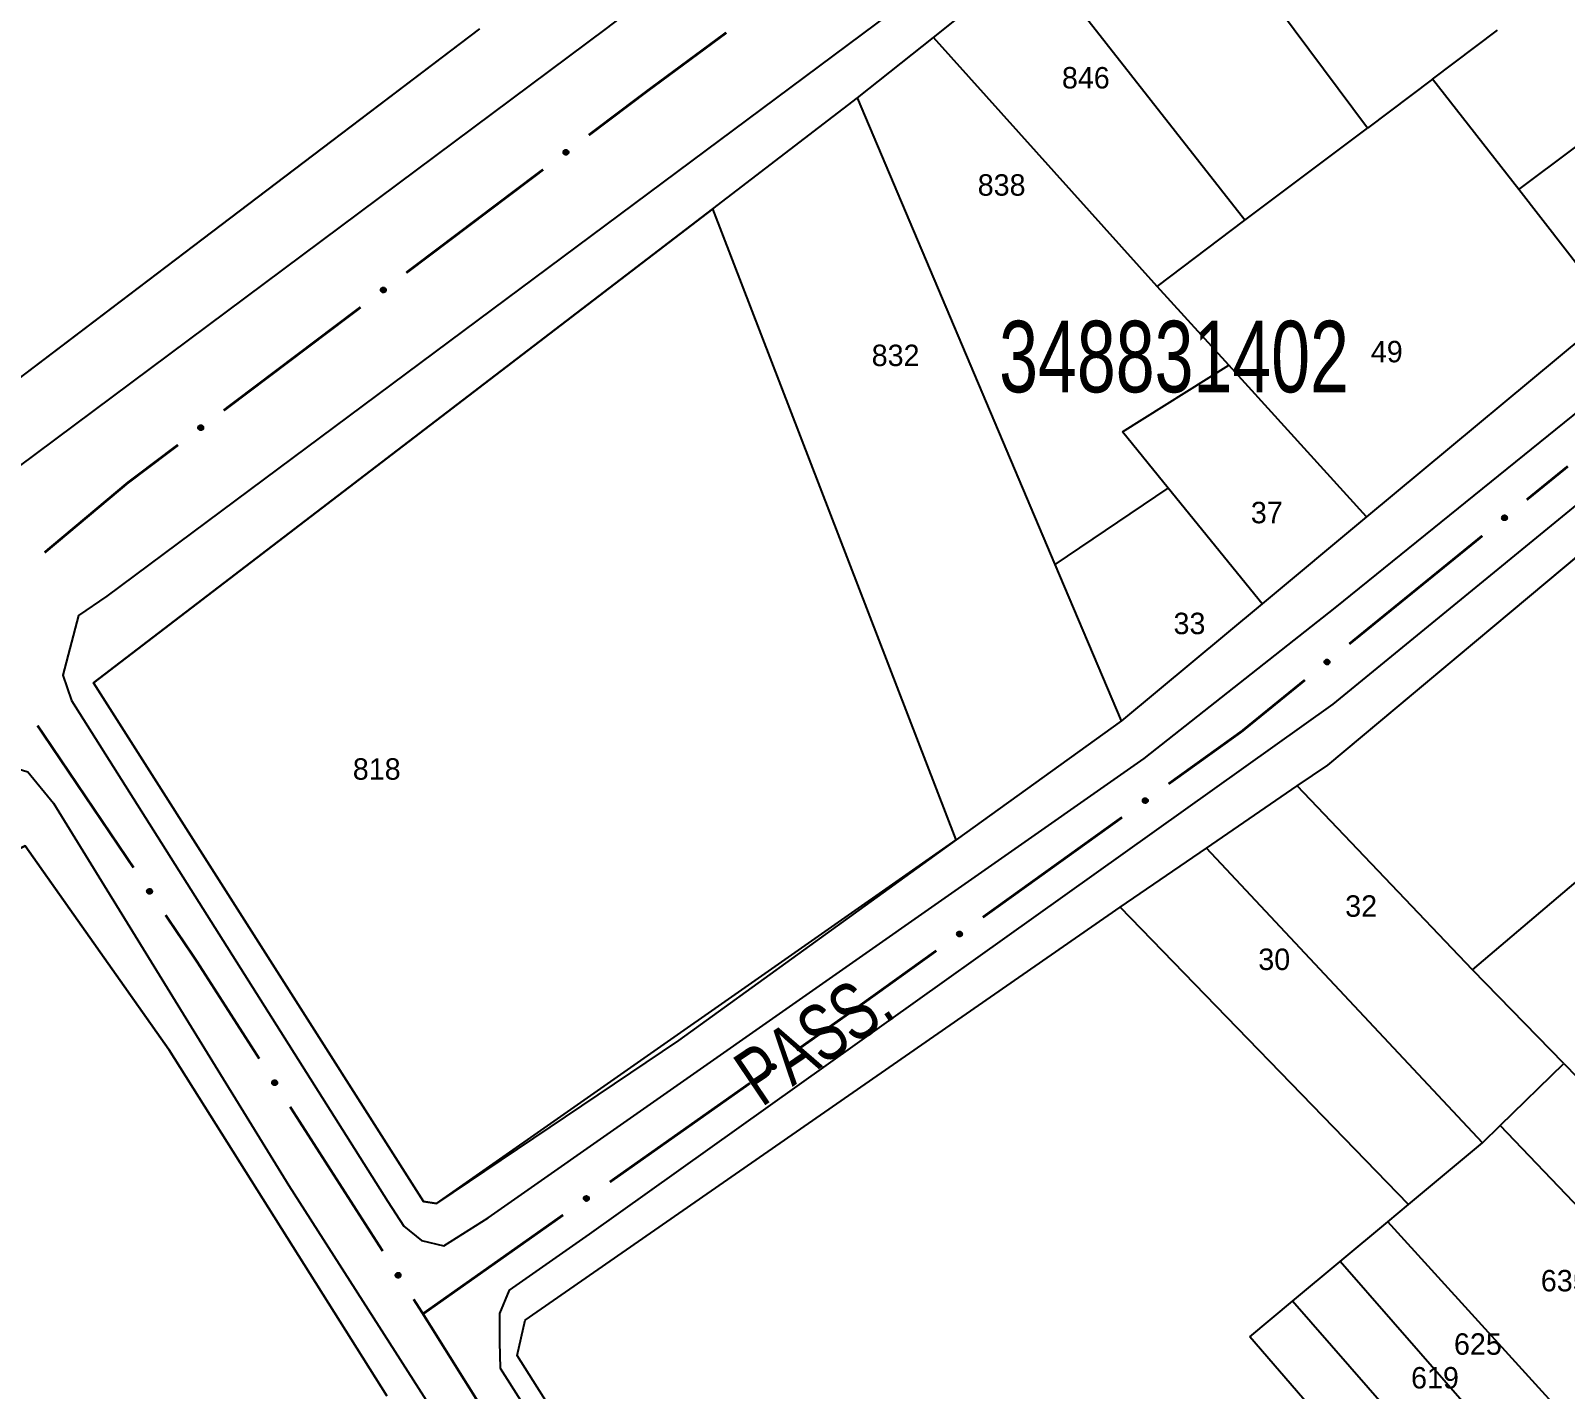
# Model space of a CAD drawing. Extents: x 200123 to 201542, y 4839549 to 4841240.
# Drawn here: x 200537.9 to 200645.3, y 4839982.2 to 4840077.3 of the extents above; entities that cross this region are included whole.
import ezdxf
from ezdxf.enums import TextEntityAlignment as Align

# ---------------------------------------------------------------- set-up
doc = ezdxf.new("R2010")
doc.units = 0
doc.header["$LTSCALE"] = 1.5
doc.header["$MEASUREMENT"] = 0
for name, color, linetype in [('CD_MALHA_LOTES', 7, 'CONTINUOUS'), ('CD_TXT_QUADRA', 2, 'CONTINUOUS'), ('RU-QUADRA', 210, 'CONTINUOUS'), ('SV-EIXO-RUA-PAV', 20, 'CONTINUOUS'), ('SV-RUA-PAVIM', 7, 'CONTINUOUS'), ('SV-TXT-RUA-PAV', 7, 'CONTINUOUS'), ('Th_NmrPort', 1, 'CONTINUOUS')]:
    doc.layers.add(name, color=color, linetype=linetype)
doc.styles.add('ARIAL', font='ARIAL.SHX')

msp = doc.modelspace()

# ---------------------------------------------------------------- linework, layer by layer
at = {"layer": 'CD_MALHA_LOTES', "linetype": 'Continuous', "flags": 128}
for points in [[(200569.31, 4840077.38), (200530.47, 4840047.92), (200493.45, 4840108.23), (200529.44, 4840138.53)], [(200631.42, 4840070.43), (200617.14, 4840089.62)], [(200642.01, 4840066.13), (200665.75, 4840083.93)], [(200601.06, 4840076.78), (200608.3, 4840082.57)], [(200622.86, 4840063.99), (200608.3, 4840082.57)], [(200635.97, 4840073.86), (200640.53, 4840077.3)], [(200595.74, 4840072.55), (200601.06, 4840076.78)], [(200616.71, 4840059.35), (200601.06, 4840076.78)], [(200635.97, 4840073.86), (200631.42, 4840070.43)], [(200642.01, 4840066.13), (200635.97, 4840073.86)], [(200585.62, 4840064.79), (200595.74, 4840072.55)], [(200609.58, 4840039.91), (200595.74, 4840072.55)], [(200622.86, 4840063.99), (200631.42, 4840070.43)], [(200626.52, 4840024.4), (200628.65, 4840025.86), (200668.49, 4840059.19), (200678.4, 4840067.48)], [(200648.65, 4840057.61), (200645.26, 4840061.96), (200642.01, 4840066.13)], [(200585.62, 4840064.79), (200542.3, 4840031.61)], [(200602.66, 4840020.62), (200585.62, 4840064.79)], [(200616.71, 4840059.35), (200622.86, 4840063.99)], [(200621.72, 4840053.85), (200616.71, 4840059.35)], [(200648.65, 4840057.61), (200631.37, 4840043.23)], [(200614.3, 4840049.18), (200621.72, 4840053.85)], [(200631.37, 4840043.23), (200621.72, 4840053.85)], [(200617.49, 4840045.24), (200614.3, 4840049.18)], [(200609.58, 4840039.91), (200617.49, 4840045.24)], [(200624.05, 4840037.15), (200617.49, 4840045.24)], [(200631.37, 4840043.23), (200624.05, 4840037.15)], [(200614.22, 4840028.97), (200609.58, 4840039.91)], [(200624.05, 4840037.15), (200614.22, 4840028.97)], [(200542.3, 4840031.61), (200565.39, 4839995.33), (200566.3, 4839995.19), (200602.66, 4840020.62)], [(200614.22, 4840028.97), (200602.66, 4840020.62)], [(200620.16, 4840020.05), (200626.52, 4840024.4)], [(200638.77, 4840011.53), (200626.52, 4840024.4)], [(200638.77, 4840011.53), (200652.66, 4840023.32)], [(200514.67, 4839953.86), (200500.31, 4839979.97), (200492.79, 4839995.36), (200493.48, 4839998.31), (200537.52, 4840020.2), (200547.57, 4840005.96), (200562.83, 4839981.72)], [(200614.13, 4840015.93), (200620.16, 4840020.05)], [(200639.47, 4839999.42), (200620.16, 4840020.05)], [(200589.16, 4839957.31), (200571.95, 4839984.54), (200572.5, 4839987.01), (200614.13, 4840015.93)], [(200634.31, 4839995.12), (200614.13, 4840015.93)], [(200645.16, 4840004.98), (200638.77, 4840011.53)], [(200640.72, 4840000.64), (200645.16, 4840004.98)], [(200645.16, 4840004.98), (200647.02, 4840003.08)], [(200639.47, 4839999.42), (200640.72, 4840000.64)], [(200662.75, 4839977.6), (200640.72, 4840000.64)], [(200634.31, 4839995.12), (200639.47, 4839999.42)], [(200632.86, 4839993.91), (200634.31, 4839995.12)], [(200629.52, 4839991.12), (200632.86, 4839993.91)], [(200655.16, 4839969.35), (200632.86, 4839993.91)], [(200626.18, 4839988.34), (200629.52, 4839991.12)], [(200651.77, 4839965.66), (200629.52, 4839991.12)], [(200623.21, 4839985.86), (200626.18, 4839988.34)], [(200648.8, 4839962.44), (200626.18, 4839988.34)], [(200646.03, 4839959.43), (200623.21, 4839985.86)]]:
    msp.add_lwpolyline(points, dxfattribs=at)
at = {"layer": 'RU-QUADRA', "linetype": 'Continuous', "flags": 128}
msp.add_lwpolyline([(200645.74, 4840111.51), (200647.13, 4840109.57), (200658, 4840094.6), (200665.75, 4840083.93), (200668.66, 4840079.92), (200671.23, 4840076.38), (200648.65, 4840057.61), (200631.37, 4840043.23), (200624.05, 4840037.15), (200614.22, 4840028.97), (200602.66, 4840020.62), (200583.23, 4840006.59), (200566.3, 4839995.19), (200565.39, 4839995.33), (200542.3, 4840031.61), (200585.62, 4840064.79), (200595.75, 4840072.55), (200601.06, 4840076.78), (200608.3, 4840082.57), (200617.14, 4840089.62), (200625.56, 4840096.33)], close=True, dxfattribs=at)
for points in [[(200569.31, 4840077.38), (200556.27, 4840067.49), (200530.47, 4840047.92), (200493.45, 4840108.23)], [(200589.16, 4839957.31), (200571.95, 4839984.54), (200572.5, 4839987.01), (200614.13, 4840015.93), (200620.16, 4840020.05), (200626.52, 4840024.4), (200628.65, 4840025.86), (200678.4, 4840067.48), (200688.74, 4840053.62), (200693.58, 4840047.13), (200698.37, 4840040.72), (200707.44, 4840028.56), (200707.28, 4840025.38), (200690.04, 4840006.11), (200686.05, 4840001.94), (200682.82, 4839998.58), (200679.97, 4839995.61), (200672.99, 4839988.34), (200670.16, 4839985.39), (200667.24, 4839982.35), (200662.75, 4839977.6)], [(200562.83, 4839981.72), (200547.57, 4840005.96), (200537.52, 4840020.2), (200493.48, 4839998.31), (200492.79, 4839995.36), (200500.31, 4839979.97)]]:
    msp.add_lwpolyline(points, dxfattribs=at)
at = {"layer": 'SV-EIXO-RUA-PAV', "const_width": 0.18}
for points in [[(200581.08, 4840073.06), (200586.573685, 4840077.117774)], [(200576.952427, 4840069.946456), (200580.944119, 4840072.957501)], [(200580.944119, 4840072.957501), (200581.08, 4840073.06)], [(200564.179013, 4840060.31111), (200573.759074, 4840067.53762)], [(200551.405598, 4840050.675765), (200560.985659, 4840057.902274)], [(200544.69, 4840045.61), (200548.212245, 4840048.266928)], [(200642.570336, 4840044.429169), (200644.898241, 4840046.321485)], [(200644.898241, 4840046.321485), (200645.45, 4840046.77)], [(200538.876278, 4840040.733645), (200544.239469, 4840045.23211)], [(200544.239469, 4840045.23211), (200544.69, 4840045.61)], [(200630.154842, 4840034.33682), (200639.466463, 4840041.906082)], [(200622.63, 4840028.22), (200627.050969, 4840031.813733)], [(200545.100305, 4840018.682997), (200538.38248, 4840028.626378)], [(200617.511051, 4840024.54309), (200622.384196, 4840028.043441)], [(200622.384196, 4840028.043441), (200622.63, 4840028.22)], [(200604.515998, 4840015.20882), (200614.262288, 4840022.209522)], [(200549.46, 4840012.23), (200547.33958, 4840015.368537)], [(200595.9, 4840009.02), (200601.267235, 4840012.875253)], [(200549.574637, 4840012.051299), (200549.46, 4840012.23)], [(200553.894238, 4840005.317723), (200549.574637, 4840012.051299)], [(200591.494869, 4840005.911174), (200595.580005, 4840008.79417)], [(200595.580005, 4840008.79417), (200595.9, 4840009.02)], [(200578.422434, 4839996.685587), (200588.22676, 4840003.604778)], [(200562.533441, 4839991.850571), (200556.054039, 4840001.950935)], [(200565.35, 4839987.46), (200575.154326, 4839994.37919)], [(200565.35, 4839987.46), (200564.693241, 4839988.483783)], [(200565.765949, 4839986.79583), (200565.35, 4839987.46)], [(200571.073672, 4839978.320685), (200565.765949, 4839986.79583)]]:
    msp.add_lwpolyline(points, dxfattribs=at)
at = {"layer": 'SV-EIXO-RUA-PAV'}
for points in [[(200575.174753, 4840068.743394), (200575.180849, 4840068.791921), (200575.196011, 4840068.832381), (200575.21837, 4840068.862487), (200575.245065, 4840068.883938), (200575.274847, 4840068.902809), (200575.309071, 4840068.915209), (200575.350104, 4840068.920559), (200575.398826, 4840068.914786), (200575.439253, 4840068.896529), (200575.469941, 4840068.876188), (200575.493913, 4840068.84964), (200575.51176, 4840068.820401), (200575.523465, 4840068.784426), (200575.52848, 4840068.742789), (200575.521489, 4840068.693938), (200575.506353, 4840068.654374), (200575.483961, 4840068.625822), (200575.457119, 4840068.601892), (200575.426484, 4840068.582991), (200575.392819, 4840068.571012), (200575.350888, 4840068.566038), (200575.302763, 4840068.573577), (200575.26313, 4840068.588223), (200575.234272, 4840068.610208), (200575.211307, 4840068.637164), (200575.192017, 4840068.666805), (200575.178119, 4840068.700689), (200575.174753, 4840068.743394)], [(200562.401339, 4840059.108048), (200562.407435, 4840059.156575), (200562.422597, 4840059.197035), (200562.444956, 4840059.227141), (200562.471651, 4840059.248593), (200562.501433, 4840059.267463), (200562.535656, 4840059.279864), (200562.57669, 4840059.285213), (200562.625412, 4840059.27944), (200562.665839, 4840059.261184), (200562.696527, 4840059.240842), (200562.720498, 4840059.214295), (200562.738345, 4840059.185056), (200562.750051, 4840059.14908), (200562.755066, 4840059.107444), (200562.748075, 4840059.058592), (200562.732938, 4840059.019028), (200562.710547, 4840058.990476), (200562.683705, 4840058.966546), (200562.653069, 4840058.947645), (200562.619404, 4840058.935666), (200562.577474, 4840058.930692), (200562.529349, 4840058.938231), (200562.489716, 4840058.952878), (200562.460857, 4840058.974862), (200562.437893, 4840059.001819), (200562.418603, 4840059.031459), (200562.404705, 4840059.065343), (200562.401339, 4840059.108048)], [(200549.627924, 4840049.472702), (200549.63402, 4840049.521229), (200549.649183, 4840049.561689), (200549.671541, 4840049.591795), (200549.698236, 4840049.613247), (200549.728018, 4840049.632118), (200549.762242, 4840049.644518), (200549.803275, 4840049.649868), (200549.851998, 4840049.644094), (200549.892424, 4840049.625838), (200549.923113, 4840049.605497), (200549.947084, 4840049.578949), (200549.964931, 4840049.54971), (200549.976636, 4840049.513734), (200549.981651, 4840049.472098), (200549.97466, 4840049.423247), (200549.959524, 4840049.383683), (200549.937133, 4840049.355131), (200549.910291, 4840049.3312), (200549.879655, 4840049.3123), (200549.84599, 4840049.30032), (200549.804059, 4840049.295347), (200549.755934, 4840049.302886), (200549.716302, 4840049.317532), (200549.687443, 4840049.339516), (200549.664478, 4840049.366473), (200549.645188, 4840049.396114), (200549.631291, 4840049.429997), (200549.627924, 4840049.472702)], [(200640.837472, 4840043.162415), (200640.841804, 4840043.211131), (200640.855488, 4840043.252115), (200640.876741, 4840043.283012), (200640.90264, 4840043.305418), (200640.931717, 4840043.325356), (200640.965469, 4840043.33899), (200641.006281, 4840043.345824), (200641.055181, 4840043.341822), (200641.096243, 4840043.325044), (200641.127649, 4840043.30583), (200641.152568, 4840043.280169), (200641.171464, 4840043.251597), (200641.184466, 4840043.216069), (200641.190988, 4840043.174642), (200641.185774, 4840043.125569), (200641.172083, 4840043.085482), (200641.150742, 4840043.056137), (200641.124786, 4840043.031249), (200641.094855, 4840043.011249), (200641.061647, 4840042.998057), (200641.019925, 4840042.991565), (200640.971558, 4840042.997353), (200640.93142, 4840043.010553), (200640.901783, 4840043.031476), (200640.877855, 4840043.057581), (200640.857503, 4840043.086503), (200640.842385, 4840043.11986), (200640.837472, 4840043.162415)], [(200628.421979, 4840033.070066), (200628.42631, 4840033.118782), (200628.439995, 4840033.159765), (200628.461247, 4840033.190662), (200628.487146, 4840033.213068), (200628.516224, 4840033.233007), (200628.549975, 4840033.246641), (200628.590788, 4840033.253475), (200628.639687, 4840033.249473), (200628.680749, 4840033.232695), (200628.712155, 4840033.21348), (200628.737074, 4840033.18782), (200628.75597, 4840033.159247), (200628.768973, 4840033.12372), (200628.775495, 4840033.082293), (200628.77028, 4840033.03322), (200628.756589, 4840032.993133), (200628.735248, 4840032.963788), (200628.709292, 4840032.938899), (200628.679362, 4840032.9189), (200628.646153, 4840032.905707), (200628.604431, 4840032.899216), (200628.556064, 4840032.905004), (200628.515926, 4840032.918203), (200628.486289, 4840032.939126), (200628.462362, 4840032.965232), (200628.442009, 4840032.994154), (200628.426891, 4840033.027511), (200628.421979, 4840033.070066)], [(200615.705754, 4840023.38189), (200615.712982, 4840023.430262), (200615.729085, 4840023.470357), (200615.752141, 4840023.499932), (200615.77933, 4840023.520754), (200615.809545, 4840023.538924), (200615.844049, 4840023.550521), (200615.885196, 4840023.55491), (200615.93377, 4840023.548), (200615.973759, 4840023.528804), (200616.003964, 4840023.507752), (200616.027308, 4840023.480651), (200616.044467, 4840023.451003), (200616.055329, 4840023.414764), (200616.05937, 4840023.373022), (200616.051239, 4840023.324347), (200616.035182, 4840023.285147), (200616.01213, 4840023.257126), (200615.984737, 4840023.23383), (200615.953667, 4840023.21565), (200615.919732, 4840023.204461), (200615.877697, 4840023.200468), (200615.829761, 4840023.209129), (200615.790481, 4840023.224698), (200615.762144, 4840023.24735), (200615.739815, 4840023.274836), (200615.721223, 4840023.304919), (200615.708121, 4840023.339119), (200615.705754, 4840023.38189)], [(200546.209163, 4840016.845086), (200546.16102, 4840016.853701), (200546.121404, 4840016.870949), (200546.092503, 4840016.894846), (200546.072471, 4840016.922621), (200546.055177, 4840016.953346), (200546.044575, 4840016.988169), (200546.04137, 4840017.029425), (200546.049672, 4840017.07778), (200546.070009, 4840017.117201), (200546.091921, 4840017.146789), (200546.119681, 4840017.169345), (200546.14981, 4840017.185645), (200546.186346, 4840017.195462), (200546.228187, 4840017.198302), (200546.276608, 4840017.188776), (200546.31533, 4840017.1716), (200546.342678, 4840017.147752), (200546.365178, 4840017.119701), (200546.382457, 4840017.088122), (200546.392667, 4840017.053879), (200546.395451, 4840017.011746), (200546.385416, 4840016.964079), (200546.368725, 4840016.925263), (200546.345268, 4840016.897588), (200546.317152, 4840016.876058), (200546.286547, 4840016.858338), (200546.251986, 4840016.846224), (200546.209163, 4840016.845086)], [(200602.7107, 4840014.047621), (200602.717928, 4840014.095992), (200602.734032, 4840014.136087), (200602.757088, 4840014.165662), (200602.784277, 4840014.186485), (200602.814491, 4840014.204654), (200602.848996, 4840014.216252), (200602.890143, 4840014.220641), (200602.938717, 4840014.213731), (200602.978706, 4840014.194535), (200603.00891, 4840014.173482), (200603.032255, 4840014.146381), (200603.049414, 4840014.116734), (200603.060276, 4840014.080494), (200603.064317, 4840014.038752), (200603.056186, 4840013.990077), (200603.040129, 4840013.950878), (200603.017077, 4840013.922857), (200602.989683, 4840013.89956), (200602.958614, 4840013.88138), (200602.924678, 4840013.870191), (200602.882643, 4840013.866198), (200602.834708, 4840013.874859), (200602.795428, 4840013.890428), (200602.767091, 4840013.913081), (200602.744762, 4840013.940566), (200602.72617, 4840013.97065), (200602.713068, 4840014.004849), (200602.7107, 4840014.047621)], [(200589.679951, 4840004.765069), (200589.687582, 4840004.813378), (200589.70402, 4840004.853337), (200589.727322, 4840004.882719), (200589.754683, 4840004.903314), (200589.785048, 4840004.921231), (200589.819648, 4840004.93254), (200589.86083, 4840004.936586), (200589.909345, 4840004.929271), (200589.949172, 4840004.909743), (200589.979201, 4840004.888439), (200590.002318, 4840004.861145), (200590.019229, 4840004.831355), (200590.029789, 4840004.795026), (200590.033481, 4840004.753252), (200590.024945, 4840004.704646), (200590.008562, 4840004.665582), (200589.985277, 4840004.637754), (200589.95769, 4840004.614687), (200589.92647, 4840004.596767), (200589.892443, 4840004.585861), (200589.850376, 4840004.582219), (200589.802514, 4840004.591279), (200589.763365, 4840004.607175), (200589.735218, 4840004.630063), (200589.713119, 4840004.657734), (200589.694779, 4840004.687971), (200589.681962, 4840004.722279), (200589.679951, 4840004.765069)], [(200554.959064, 4840003.453956), (200554.911139, 4840003.463713), (200554.871945, 4840003.481899), (200554.843621, 4840003.506476), (200554.824255, 4840003.534721), (200554.807696, 4840003.565847), (200554.797926, 4840003.600913), (200554.795703, 4840003.642234), (200554.805154, 4840003.690378), (200554.826422, 4840003.729304), (200554.849032, 4840003.758362), (200554.87732, 4840003.780252), (200554.907828, 4840003.795831), (200554.944588, 4840003.804775), (200554.986485, 4840003.806619), (200555.034665, 4840003.795944), (200555.072968, 4840003.777852), (200555.09974, 4840003.75336), (200555.121567, 4840003.724781), (200555.13809, 4840003.692801), (200555.147483, 4840003.658324), (200555.149263, 4840003.616138), (200555.138097, 4840003.568723), (200555.120488, 4840003.530314), (200555.096379, 4840003.503205), (200555.067759, 4840003.482351), (200555.036741, 4840003.465363), (200555.001901, 4840003.454074), (200554.959064, 4840003.453956)], [(200576.607517, 4839995.539481), (200576.615148, 4839995.587791), (200576.631585, 4839995.62775), (200576.654887, 4839995.657132), (200576.682249, 4839995.677727), (200576.712614, 4839995.695644), (200576.747213, 4839995.706953), (200576.788396, 4839995.710999), (200576.83691, 4839995.703684), (200576.876738, 4839995.684156), (200576.906766, 4839995.662852), (200576.929884, 4839995.635557), (200576.946795, 4839995.605768), (200576.957354, 4839995.569439), (200576.961047, 4839995.527664), (200576.952511, 4839995.479059), (200576.936128, 4839995.439995), (200576.912843, 4839995.412167), (200576.885256, 4839995.3891), (200576.854036, 4839995.371179), (200576.820008, 4839995.360274), (200576.777941, 4839995.356631), (200576.730079, 4839995.365692), (200576.690931, 4839995.381588), (200576.662783, 4839995.404476), (200576.640685, 4839995.432147), (200576.622344, 4839995.462384), (200576.609528, 4839995.496691), (200576.607517, 4839995.539481)], [(200563.598267, 4839989.986804), (200563.550342, 4839989.996561), (200563.511147, 4839990.014747), (200563.482823, 4839990.039324), (200563.463457, 4839990.067569), (200563.446899, 4839990.098695), (200563.437129, 4839990.133761), (200563.434905, 4839990.175082), (200563.444356, 4839990.223226), (200563.465625, 4839990.262152), (200563.488234, 4839990.29121), (200563.516523, 4839990.3131), (200563.547031, 4839990.328679), (200563.58379, 4839990.337623), (200563.625687, 4839990.339467), (200563.673868, 4839990.328792), (200563.71217, 4839990.3107), (200563.738943, 4839990.286208), (200563.760769, 4839990.257629), (200563.777293, 4839990.225649), (200563.786685, 4839990.191172), (200563.788466, 4839990.148986), (200563.7773, 4839990.101571), (200563.759691, 4839990.063163), (200563.735582, 4839990.036053), (200563.706962, 4839990.015199), (200563.675944, 4839989.998211), (200563.641104, 4839989.986923), (200563.598267, 4839989.986804)]]:
    msp.add_lwpolyline(points, close=True, dxfattribs=at)
for points in [[(200575.174753, 4840068.743394), (200575.350104, 4840068.920559)], [(200575.178119, 4840068.700689), (200575.398826, 4840068.914786)], [(200575.17819, 4840068.721112), (200575.372785, 4840068.914048)], [(200575.179148, 4840068.769692), (200575.323937, 4840068.913094)], [(200575.180849, 4840068.791921), (200575.309071, 4840068.915209)], [(200575.188929, 4840068.686482), (200575.415115, 4840068.903249)], [(200575.189393, 4840068.815022), (200575.285486, 4840068.902891)], [(200575.192017, 4840068.666805), (200575.439253, 4840068.896529)], [(200575.196011, 4840068.832381), (200575.274847, 4840068.902809)], [(200575.204026, 4840068.65514), (200575.449552, 4840068.884786)], [(200575.211307, 4840068.637164), (200575.469941, 4840068.876188)], [(200575.225123, 4840068.624906), (200575.482097, 4840068.859769)], [(200575.234272, 4840068.610208), (200575.493913, 4840068.84964)], [(200575.251935, 4840068.600691), (200575.500729, 4840068.832803)], [(200575.26313, 4840068.588223), (200575.51176, 4840068.820401)], [(200575.285283, 4840068.581407), (200575.514468, 4840068.798728)], [(200575.302763, 4840068.573577), (200575.523465, 4840068.784426)], [(200575.32897, 4840068.573341), (200575.52385, 4840068.761366)], [(200575.350888, 4840068.566038), (200575.52848, 4840068.742789)], [(200575.374817, 4840068.57374), (200575.519071, 4840068.713321)], [(200575.392819, 4840068.571012), (200575.521489, 4840068.693938)], [(200575.412733, 4840068.580122), (200575.509093, 4840068.669901)], [(200575.426484, 4840068.582991), (200575.506353, 4840068.654374)], [(200562.401339, 4840059.108048), (200562.57669, 4840059.285213)], [(200562.404705, 4840059.065343), (200562.625412, 4840059.27944)], [(200562.404776, 4840059.085766), (200562.59937, 4840059.278702)], [(200562.405733, 4840059.134346), (200562.550523, 4840059.277749)], [(200562.407435, 4840059.156575), (200562.535656, 4840059.279864)], [(200562.415515, 4840059.051137), (200562.6417, 4840059.267903)], [(200562.415978, 4840059.179677), (200562.512071, 4840059.267545)], [(200562.418603, 4840059.031459), (200562.665839, 4840059.261184)], [(200562.422597, 4840059.197035), (200562.501433, 4840059.267463)], [(200562.430612, 4840059.019794), (200562.676137, 4840059.249441)], [(200562.437893, 4840059.001819), (200562.696527, 4840059.240842)], [(200562.451709, 4840058.98956), (200562.708682, 4840059.224423)], [(200562.460857, 4840058.974862), (200562.720498, 4840059.214295)], [(200562.47852, 4840058.965346), (200562.727315, 4840059.197457)], [(200562.489716, 4840058.952878), (200562.738345, 4840059.185056)], [(200562.511868, 4840058.946062), (200562.741054, 4840059.163382)], [(200562.529349, 4840058.938231), (200562.750051, 4840059.14908)], [(200562.555555, 4840058.937995), (200562.750436, 4840059.12602)], [(200562.577474, 4840058.930692), (200562.755066, 4840059.107444)], [(200562.601402, 4840058.938395), (200562.745657, 4840059.077975)], [(200562.619404, 4840058.935666), (200562.748075, 4840059.058592)], [(200562.639319, 4840058.944777), (200562.735679, 4840059.034556)], [(200562.653069, 4840058.947645), (200562.732938, 4840059.019028)], [(200549.627924, 4840049.472702), (200549.803275, 4840049.649868)], [(200549.631291, 4840049.429997), (200549.851998, 4840049.644094)], [(200549.631362, 4840049.450421), (200549.825956, 4840049.643357)], [(200549.632319, 4840049.499), (200549.777108, 4840049.642403)], [(200549.63402, 4840049.521229), (200549.762242, 4840049.644518)], [(200549.642101, 4840049.415791), (200549.868286, 4840049.632558)], [(200549.642564, 4840049.544331), (200549.738657, 4840049.632199)], [(200549.645188, 4840049.396114), (200549.892424, 4840049.625838)], [(200549.649183, 4840049.561689), (200549.728018, 4840049.632118)], [(200549.657197, 4840049.384449), (200549.902723, 4840049.614095)], [(200549.664478, 4840049.366473), (200549.923113, 4840049.605497)], [(200549.678294, 4840049.354215), (200549.935268, 4840049.589078)], [(200549.687443, 4840049.339516), (200549.947084, 4840049.578949)], [(200549.705106, 4840049.33), (200549.9539, 4840049.562112)], [(200549.716302, 4840049.317532), (200549.964931, 4840049.54971)], [(200549.738454, 4840049.310716), (200549.96764, 4840049.528037)], [(200549.755934, 4840049.302886), (200549.976636, 4840049.513734)], [(200549.782141, 4840049.30265), (200549.977022, 4840049.490674)], [(200549.804059, 4840049.295347), (200549.981651, 4840049.472098)], [(200549.827988, 4840049.303049), (200549.972242, 4840049.44263)], [(200549.84599, 4840049.30032), (200549.97466, 4840049.423247)], [(200549.865904, 4840049.309431), (200549.962265, 4840049.39921)], [(200549.879655, 4840049.3123), (200549.959524, 4840049.383683)], [(200640.837472, 4840043.162415), (200641.006281, 4840043.345824)], [(200640.84091, 4840043.188855), (200640.980402, 4840043.337415)], [(200640.841715, 4840043.140272), (200641.029183, 4840043.340141)], [(200640.841804, 4840043.211131), (200640.965469, 4840043.33899)], [(200640.842385, 4840043.11986), (200641.055181, 4840043.341822)], [(200640.849504, 4840043.234527), (200640.942346, 4840043.325824)], [(200640.853704, 4840043.106055), (200641.071877, 4840043.330884)], [(200640.855488, 4840043.252115), (200640.931717, 4840043.325356)], [(200640.857503, 4840043.086503), (200641.096243, 4840043.325044)], [(200640.869927, 4840043.075281), (200641.106961, 4840043.313683)], [(200640.877855, 4840043.057581), (200641.127649, 4840043.30583)], [(200640.892107, 4840043.045832), (200641.140392, 4840043.289863)], [(200640.901783, 4840043.031476), (200641.152568, 4840043.280169)], [(200640.91978, 4840043.022606), (200641.15999, 4840043.26359)], [(200640.93142, 4840043.010553), (200641.171464, 4840043.251597)], [(200640.953805, 4840043.004545), (200641.174957, 4840043.230036)], [(200640.971558, 4840042.997353), (200641.184466, 4840043.216069)], [(200640.997756, 4840042.998068), (200641.185688, 4840043.193038)], [(200641.019925, 4840042.991565), (200641.190988, 4840043.174642)], [(200641.043558, 4840043.000131), (200641.182654, 4840043.144852)], [(200641.061647, 4840042.998057), (200641.185774, 4840043.125569)], [(200641.081218, 4840043.007883), (200641.174258, 4840043.101099)], [(200641.094855, 4840043.011249), (200641.172083, 4840043.085482)], [(200628.421979, 4840033.070066), (200628.590788, 4840033.253475)], [(200628.425416, 4840033.096506), (200628.564908, 4840033.245066)], [(200628.426222, 4840033.047923), (200628.613689, 4840033.247791)], [(200628.42631, 4840033.118782), (200628.549975, 4840033.246641)], [(200628.426891, 4840033.027511), (200628.639687, 4840033.249473)], [(200628.43401, 4840033.142178), (200628.526852, 4840033.233474)], [(200628.43821, 4840033.013706), (200628.656383, 4840033.238535)], [(200628.439995, 4840033.159765), (200628.516224, 4840033.233007)], [(200628.442009, 4840032.994154), (200628.680749, 4840033.232695)], [(200628.454433, 4840032.982932), (200628.691467, 4840033.221334)], [(200628.462362, 4840032.965232), (200628.712155, 4840033.21348)], [(200628.476613, 4840032.953483), (200628.724898, 4840033.197513)], [(200628.486289, 4840032.939126), (200628.737074, 4840033.18782)], [(200628.504286, 4840032.930257), (200628.744496, 4840033.171241)], [(200628.515926, 4840032.918203), (200628.75597, 4840033.159247)], [(200628.538311, 4840032.912195), (200628.759463, 4840033.137686)], [(200628.556064, 4840032.905004), (200628.768973, 4840033.12372)], [(200628.582262, 4840032.905719), (200628.770194, 4840033.100689)], [(200628.604431, 4840032.899216), (200628.775495, 4840033.082293)], [(200628.628065, 4840032.907781), (200628.767161, 4840033.052503)], [(200628.646153, 4840032.905707), (200628.77028, 4840033.03322)], [(200628.665724, 4840032.915534), (200628.758765, 4840033.00875)], [(200628.679362, 4840032.9189), (200628.756589, 4840032.993133)], [(200615.705754, 4840023.38189), (200615.885196, 4840023.55491)], [(200615.708121, 4840023.339119), (200615.93377, 4840023.548)], [(200615.708669, 4840023.359534), (200615.907718, 4840023.547871)], [(200615.710761, 4840023.408079), (200615.858862, 4840023.548059)], [(200615.712982, 4840023.430262), (200615.844049, 4840023.550521)], [(200615.718596, 4840023.324664), (200615.949784, 4840023.536086)], [(200615.721223, 4840023.304919), (200615.973759, 4840023.528804)], [(200615.722063, 4840023.453158), (200615.820182, 4840023.538757)], [(200615.729085, 4840023.470357), (200615.809545, 4840023.538924)], [(200615.732956, 4840023.292977), (200615.983781, 4840023.516824)], [(200615.739815, 4840023.274836), (200616.003964, 4840023.507752)], [(200615.753341, 4840023.262258), (200616.015732, 4840023.491053)], [(200615.762144, 4840023.24735), (200616.027308, 4840023.480651)], [(200615.77958, 4840023.237424), (200616.033729, 4840023.463659)], [(200615.790481, 4840023.224698), (200616.044467, 4840023.451003)], [(200615.812468, 4840023.217366), (200616.046669, 4840023.429272)], [(200615.829761, 4840023.209129), (200616.055329, 4840023.414764)], [(200615.855955, 4840023.208281), (200616.055175, 4840023.391701)], [(200615.877697, 4840023.200468), (200616.05937, 4840023.373022)], [(200615.901799, 4840023.207609), (200616.049275, 4840023.343781)], [(200615.919732, 4840023.204461), (200616.051239, 4840023.324347)], [(200615.939854, 4840023.213103), (200616.038285, 4840023.300607)], [(200615.953667, 4840023.21565), (200616.035182, 4840023.285147)], [(200546.209163, 4840016.845086), (200546.04137, 4840017.029425)], [(200546.16102, 4840016.853701), (200546.044575, 4840016.988169)], [(200546.18313, 4840016.850844), (200546.047462, 4840017.002905)], [(200546.231594, 4840016.847358), (200546.049053, 4840017.051736)], [(200546.251986, 4840016.846224), (200546.049672, 4840017.07778)], [(200546.121404, 4840016.870949), (200546.055177, 4840016.953346)], [(200546.138394, 4840016.863436), (200546.055649, 4840016.963974)], [(200546.266736, 4840016.85628), (200546.062042, 4840017.093446)], [(200546.286547, 4840016.858338), (200546.070009, 4840017.117201)], [(200546.298822, 4840016.869723), (200546.082272, 4840017.126875)], [(200546.317152, 4840016.876058), (200546.091921, 4840017.146789)], [(200546.330113, 4840016.889218), (200546.108951, 4840017.158073)], [(200546.345268, 4840016.897588), (200546.119681, 4840017.169345)], [(200546.355691, 4840016.914732), (200546.13685, 4840017.175276)], [(200546.368725, 4840016.925263), (200546.14981, 4840017.185645)], [(200546.376686, 4840016.94703), (200546.171595, 4840017.187222)], [(200546.385416, 4840016.964079), (200546.186346, 4840017.195462)], [(200546.387016, 4840016.990238), (200546.209395, 4840017.194646)], [(200546.395451, 4840017.011746), (200546.228187, 4840017.198302)], [(200546.389005, 4840017.036044), (200546.257125, 4840017.187371)], [(200546.392667, 4840017.053879), (200546.276608, 4840017.188776)], [(200546.384606, 4840017.074241), (200546.299966, 4840017.175146)], [(200546.382457, 4840017.088122), (200546.31533, 4840017.1716)], [(200602.7107, 4840014.047621), (200602.890143, 4840014.220641)], [(200602.713068, 4840014.004849), (200602.938717, 4840014.213731)], [(200602.713616, 4840014.025265), (200602.912665, 4840014.213602)], [(200602.715708, 4840014.073809), (200602.863808, 4840014.21379)], [(200602.717928, 4840014.095992), (200602.848996, 4840014.216252)], [(200602.723543, 4840013.990394), (200602.954731, 4840014.201817)], [(200602.72617, 4840013.97065), (200602.978706, 4840014.194535)], [(200602.727009, 4840014.118888), (200602.825129, 4840014.204487)], [(200602.734032, 4840014.136087), (200602.814491, 4840014.204654)], [(200602.737903, 4840013.958707), (200602.988727, 4840014.182555)], [(200602.744762, 4840013.940566), (200603.00891, 4840014.173482)], [(200602.758288, 4840013.927989), (200603.020679, 4840014.156784)], [(200602.767091, 4840013.913081), (200603.032255, 4840014.146381)], [(200602.784527, 4840013.903154), (200603.038676, 4840014.12939)], [(200602.795428, 4840013.890428), (200603.049414, 4840014.116734)], [(200602.817415, 4840013.883096), (200603.051616, 4840014.095003)], [(200602.834708, 4840013.874859), (200603.060276, 4840014.080494)], [(200602.860902, 4840013.874011), (200603.060122, 4840014.057432)], [(200602.882643, 4840013.866198), (200603.064317, 4840014.038752)], [(200602.906745, 4840013.87334), (200603.054221, 4840014.009512)], [(200602.924678, 4840013.870191), (200603.056186, 4840013.990077)], [(200602.9448, 4840013.878834), (200603.043232, 4840013.966337)], [(200602.958614, 4840013.88138), (200603.040129, 4840013.950878)], [(200589.679951, 4840004.765069), (200589.86083, 4840004.936586)], [(200589.681962, 4840004.722279), (200589.909345, 4840004.929271)], [(200589.68268, 4840004.742689), (200589.883293, 4840004.92936)], [(200589.685177, 4840004.791214), (200589.83444, 4840004.929955)], [(200589.687582, 4840004.813378), (200589.819648, 4840004.93254)], [(200589.692316, 4840004.707737), (200589.925259, 4840004.917224)], [(200589.694779, 4840004.687971), (200589.949172, 4840004.909743)], [(200589.696854, 4840004.836197), (200589.795684, 4840004.920975)], [(200589.70402, 4840004.853337), (200589.785048, 4840004.921231)], [(200589.706412, 4840004.675932), (200589.959094, 4840004.897679)], [(200589.713119, 4840004.657734), (200589.979201, 4840004.888439)], [(200589.72654, 4840004.645044), (200589.990829, 4840004.871643)], [(200589.735218, 4840004.630063), (200590.002318, 4840004.861145)], [(200589.75257, 4840004.619992), (200590.008597, 4840004.8441)], [(200589.763365, 4840004.607175), (200590.019229, 4840004.831355)], [(200589.78529, 4840004.59966), (200590.02125, 4840004.809606)], [(200589.802514, 4840004.591279), (200590.029789, 4840004.795026)], [(200589.8287, 4840004.590213), (200590.029443, 4840004.771965)], [(200589.850376, 4840004.582219), (200590.033481, 4840004.753252)], [(200589.874536, 4840004.589159), (200590.023143, 4840004.724096)], [(200589.892443, 4840004.585861), (200590.024945, 4840004.704646)], [(200589.912636, 4840004.594335), (200590.011794, 4840004.681015)], [(200589.92647, 4840004.596767), (200590.008562, 4840004.665582)], [(200554.959064, 4840003.453956), (200554.795703, 4840003.642234)], [(200554.911139, 4840003.463713), (200554.797926, 4840003.600913)], [(200554.933175, 4840003.460331), (200554.801162, 4840003.615576)], [(200554.981543, 4840003.455694), (200554.803915, 4840003.664355)], [(200555.001901, 4840003.454074), (200554.805154, 4840003.690378)], [(200554.871945, 4840003.481899), (200554.807696, 4840003.565847)], [(200554.888752, 4840003.473984), (200554.808422, 4840003.576462)], [(200555.016886, 4840003.463777), (200554.817892, 4840003.705745)], [(200555.036741, 4840003.465363), (200554.826422, 4840003.729304)], [(200555.049283, 4840003.476453), (200554.838912, 4840003.738683)], [(200555.067759, 4840003.482351), (200554.849032, 4840003.758362)], [(200555.08103, 4840003.495198), (200554.866325, 4840003.769238)], [(200555.096379, 4840003.503205), (200554.87732, 4840003.780252)], [(200555.107207, 4840003.520096), (200554.894626, 4840003.785772)], [(200555.120488, 4840003.530314), (200554.907828, 4840003.795831)], [(200555.128964, 4840003.551886), (200554.929645, 4840003.796888)], [(200555.138097, 4840003.568723), (200554.944588, 4840003.804775)], [(200555.140319, 4840003.594836), (200554.967611, 4840003.803411)], [(200555.149263, 4840003.616138), (200554.986485, 4840003.806619)], [(200555.143397, 4840003.640581), (200555.015155, 4840003.795003)], [(200555.147483, 4840003.658324), (200555.034665, 4840003.795944)], [(200555.139908, 4840003.678872), (200555.057693, 4840003.781762)], [(200555.13809, 4840003.692801), (200555.072968, 4840003.777852)], [(200576.607517, 4839995.539481), (200576.788396, 4839995.710999)], [(200576.609528, 4839995.496691), (200576.83691, 4839995.703684)], [(200576.610246, 4839995.517102), (200576.810858, 4839995.703773)], [(200576.612743, 4839995.565627), (200576.762005, 4839995.704368)], [(200576.615148, 4839995.587791), (200576.747213, 4839995.706953)], [(200576.619882, 4839995.48215), (200576.852825, 4839995.691637)], [(200576.622344, 4839995.462384), (200576.876738, 4839995.684156)], [(200576.62442, 4839995.61061), (200576.72325, 4839995.695388)], [(200576.631585, 4839995.62775), (200576.712614, 4839995.695644)], [(200576.633977, 4839995.450344), (200576.88666, 4839995.672092)], [(200576.640685, 4839995.432147), (200576.906766, 4839995.662852)], [(200576.654105, 4839995.419457), (200576.918395, 4839995.646056)], [(200576.662783, 4839995.404476), (200576.929884, 4839995.635557)], [(200576.680136, 4839995.394404), (200576.936163, 4839995.618513)], [(200576.690931, 4839995.381588), (200576.946795, 4839995.605768)], [(200576.712856, 4839995.374073), (200576.948815, 4839995.584019)], [(200576.730079, 4839995.365692), (200576.957354, 4839995.569439)], [(200576.756265, 4839995.364626), (200576.957008, 4839995.546378)], [(200576.777941, 4839995.356631), (200576.961047, 4839995.527664)], [(200576.802102, 4839995.363572), (200576.950708, 4839995.498509)], [(200576.820008, 4839995.360274), (200576.952511, 4839995.479059)], [(200576.840201, 4839995.368748), (200576.939359, 4839995.455428)], [(200576.854036, 4839995.371179), (200576.936128, 4839995.439995)], [(200563.598267, 4839989.986804), (200563.434905, 4839990.175082)], [(200563.550342, 4839989.996561), (200563.437129, 4839990.133761)], [(200563.572378, 4839989.993179), (200563.440365, 4839990.148424)], [(200563.620745, 4839989.988542), (200563.443117, 4839990.197203)], [(200563.641104, 4839989.986923), (200563.444356, 4839990.223226)], [(200563.527954, 4839990.006832), (200563.447624, 4839990.10931)], [(200563.656089, 4839989.996625), (200563.457094, 4839990.238593)], [(200563.675944, 4839989.998211), (200563.465625, 4839990.262152)], [(200563.688486, 4839990.009301), (200563.478115, 4839990.271531)], [(200563.706962, 4839990.015199), (200563.488234, 4839990.29121)], [(200563.720232, 4839990.028046), (200563.505527, 4839990.302086)], [(200563.735582, 4839990.036053), (200563.516523, 4839990.3131)], [(200563.74641, 4839990.052944), (200563.533828, 4839990.31862)], [(200563.759691, 4839990.063163), (200563.547031, 4839990.328679)], [(200563.768167, 4839990.084734), (200563.568847, 4839990.329736)], [(200563.7773, 4839990.101571), (200563.58379, 4839990.337623)], [(200563.779522, 4839990.127684), (200563.606813, 4839990.336259)], [(200563.788466, 4839990.148986), (200563.625687, 4839990.339467)], [(200563.782599, 4839990.173429), (200563.654357, 4839990.327851)], [(200563.786685, 4839990.191172), (200563.673868, 4839990.328792)], [(200563.779111, 4839990.21172), (200563.696895, 4839990.31461)], [(200563.777293, 4839990.225649), (200563.71217, 4839990.3107)], [(200563.511147, 4839990.014747), (200563.446899, 4839990.098695)]]:
    msp.add_lwpolyline(points, dxfattribs=at)
at = {"layer": 'SV-RUA-PAVIM', "linetype": 'Continuous'}
for points in [[(200542.55, 4840152.91, 3.06), (200491.01, 4840110.6, 3.06), (200490.85, 4840109.36, 3.06), (200492.43, 4840106.2, 3.06), (200519.42, 4840063.6, 3.11), (200531.13, 4840044.54, 2.96), (200532.96, 4840043.7, 2.96), (200578.18, 4840077.41, 2.97), (200603.85, 4840097.01, 2.97), (200604.4, 4840097.98, 2.97), (200580.19, 4840130.58, 2.97), (200579.35, 4840130.33, 2.97), (200550.34, 4840108.38, 2.97)], [(200537.27, 4839897.57, 5.78), (200518.47, 4839931.01, 4.99), (200484.64, 4839991.6, 3.83), (200484.16, 4839993.19, 3.83), (200484.24, 4839994.6, 3.83), (200484.84, 4839995.82, 3.83), (200485.97, 4839996.91, 3.83), (200500.07, 4840005.87, 3.83), (200531.55, 4840025.68, 3.65), (200534.06, 4840026.28, 3.65), (200535.98, 4840025.93, 3.65), (200537.71, 4840025.38, 3.65), (200539.5, 4840023.19, 3.65), (200555.96, 4839996.45, 3.63), (200607.09, 4839916.53, 4.23), (200607.45, 4839915.24, 4.28), (200606.62, 4839913.37, 4.37), (200582.54, 4839897.57, 4.37)]]:
    msp.add_polyline3d(points, dxfattribs=at)
for points in [[(200676.44, 4840077.12, 2.94), (200648.75, 4840113.72, 2.94), (200647.18, 4840114.12, 2.98), (200645.92, 4840113.87, 2.98), (200614.97, 4840091.11, 2.97), (200543.24, 4840037.69, 3.76), (200541.26, 4840036.32, 3.76), (200540.15, 4840032.16, 3.76), (200540.76, 4840030.37, 3.75), (200562.88, 4839995.33, 3.75), (200564, 4839993.6, 3.62), (200565.24, 4839992.6, 3.55), (200566.8, 4839992.21, 3.55), (200569.92, 4839994.19, 3.55), (200615.81, 4840026.33, 3.13), (200629.17, 4840036.87, 3.13), (200673.89, 4840073.02, 3.13), (200676.52, 4840075.66, 3.13)], [(200570.7, 4839987.49, 3.55), (200570.7, 4839985.49, 3.55), (200570.76, 4839983.67, 3.55), (200609.95, 4839921.97, 3.58), (200611.04, 4839921.32, 3.58), (200612.17, 4839921.21, 3.58), (200613.99, 4839921.66, 3.58), (200616.37, 4839923.78, 3.36), (200665.81, 4839978.12, 3.06), (200690.68, 4840003.73, 3.06), (200708.78, 4840022.62, 3.06), (200710.48, 4840024.73, 3.06), (200711.53, 4840028.01, 3.06), (200710.86, 4840031.51, 3.05), (200680.99, 4840070.45, 3.04), (200678.64, 4840070.54, 3.04), (200677.25, 4840069.61, 3.04), (200629, 4840030.12, 3.04), (200576.97, 4839993.04, 3.04), (200571.37, 4839989.11, 3.55)]]:
    msp.add_polyline3d(points, close=True, dxfattribs=at)

# ---------------------------------------------------------------- texts
at = {"layer": 'CD_TXT_QUADRA', "style": 'ARIAL', "width": 0.7}
msp.add_text('348831402', height=5, dxfattribs=at).set_placement((200605.66, 4840051.95))
at = {"layer": 'SV-TXT-RUA-PAV', "style": 'ARIAL', "width": 0.7}
msp.add_text('PASS.', height=4, rotation=34, dxfattribs=at).set_placement((200589.03, 4840001.88))
at = {"layer": 'Th_NmrPort', "color": 1}
for s, p in [('846', (200610.051366, 4840073.960857)), ('838', (200604.160979, 4840066.456396)), ('832', (200596.743158, 4840054.533599)), ('49', (200631.66415, 4840054.796965)), ('37', (200623.269553, 4840043.533983)), ('33', (200617.859553, 4840035.773983)), ('818', (200560.440366, 4840025.589086)), ('32', (200629.869825, 4840015.99866)), ('30', (200623.791366, 4840012.270857)), ('635-A', (200643.557985, 4839989.783156)), ('625', (200637.479825, 4839985.34866)), ('619', (200634.479825, 4839982.98866))]:
    msp.add_text(s, height=1.5, dxfattribs=at).set_placement(p, align=Align.MIDDLE_LEFT)

doc.saveas('drawing.dxf')
